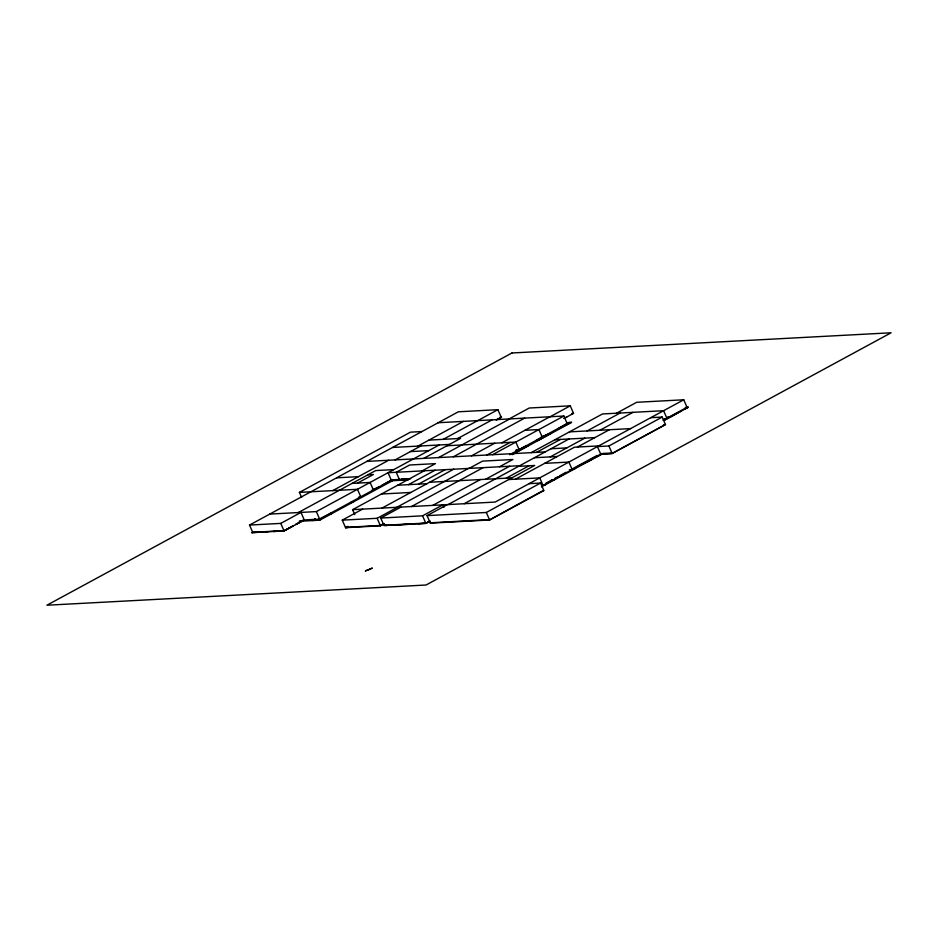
<?xml version="1.0" encoding="UTF-8"?>
<svg xmlns="http://www.w3.org/2000/svg" width="938" height="938" viewBox="0 0 938 938"><rect width="100%" height="100%" fill="white"/><g stroke="black" fill="none" stroke-linecap="round" stroke-linejoin="round"><path stroke-width="1.41" d="M372.116 568.205L365.445 570.961M393.737 479.81L410.656 478.661M365.48 570.961L365.492 570.914A3.447 0.621 -23.6 0 1 365.75 570.714L366.524 570.374M384.474 525.327L386.726 525.468M582.768 463.794L585.5 462.973M320.01 520.027L317.056 520.32L331.255 513.156L330.34 513.895L331.184 513.942M314.746 519.218L312.272 520.59M664.081 419.122L664.737 418.747M545.025 484.934L545.74 484.524L543.946 484.923A35.034 6.261 -23.6 0 0 543.419 484.993A33.885 6.062 -23.6 0 0 542.973 485.052L542.856 485.063M346.685 527.121L345.77 527.637L347.834 527.543M393.737 479.822L391.099 481.464M302.095 521.129L295.904 524.506M429.839 521.012L426.122 523.052L384.92 525.257M382.258 485.169L391.111 480.35M595.255 457.697L601.891 454.062L612.233 453.476L665.488 424.597L662.193 417.07L650.738 417.691M684.775 409.167L688.328 407.233L685.479 407.385M301.602 497.41L299.41 492.391L410.457 432.16L421.924 431.55M252.814 532.573L249.531 525.057L458.342 411.794L497.89 409.683L501.185 417.211L496.143 419.943M332.697 490.621L388.707 460.241M417.879 446.113L463.501 421.373M395.097 459.901L420.799 445.96M298.307 512.558L375.704 470.571L393.761 469.61M249.531 525.057L280.755 523.392L300.981 512.418L304.264 519.945L284.038 530.908L273.333 531.529M357.495 483.129L373.347 474.522L367.884 474.816M443.228 439.336L497.89 409.683M269.757 514.083L316.352 511.597L439.183 444.975M292.961 525.89L284.308 530.615L252.416 532.315M293.172 525.995L284.038 530.908L251.536 532.643L267.682 531.834M457.615 438.574L492.145 419.849M423.706 458.377L460.499 438.421L428.983 440.098M496.437 419.966L501.56 417.187L499.86 417.281M302.974 520.015L319.647 519.124L392.635 479.529M509.1 418.946L529.243 408.018L570.257 405.826L573.54 413.353L564.395 418.313M438.527 457.592L509.85 418.899M401.898 478.849L404.829 478.837M422.065 470.899L435.455 463.63L409.613 465.014L396.223 472.271L399.506 479.799M354.787 514.681L352.594 509.662L424.293 470.782M453.335 456.794L524.659 418.114M384.24 523.744L380.429 525.808L345.547 527.672L342.264 520.144L362.572 509.135M408.464 484.653L435.115 470.208M418.559 484.114L445.21 469.668M471.486 455.833L494.772 443.205M345.547 527.672L347.963 526.359M501.83 442.83L549.879 416.765M550.114 416.753L570.257 405.826M381.977 508.103L453.675 469.211M486.951 455L510.237 442.373M492.556 454.707L563.879 416.026L567.162 423.542L509.627 454.754M396.762 507.317L468.461 468.425M342.264 520.144L377.146 518.292L397.442 507.282M469.129 468.39L482.531 461.121L512.887 459.503L499.497 466.772M563.82 418.524L566.833 416.894M571.547 414.326L572.579 413.775M429.897 521.188L425.852 523.357L384.029 525.585L380.746 518.057L400.972 507.095M411.465 506.532L483.164 467.64M384.052 523.744L380.969 525.421L346.638 527.297M512.054 454.555L528.024 445.89L525.128 446.371L519.382 449.478M512.277 454.555L571.09 422.663L566.704 422.886M432.735 505.394L480.385 479.553M531.154 452.655L602.489 413.963L663.6 410.703L666.895 418.231M485.591 479.271L509.639 466.233M536.536 452.362L560.361 439.441M380.746 518.057L422.569 515.83L442.795 504.855L443.885 507.364M529.114 483.656L540.569 483.047L543.864 490.562L489.601 519.992L430.331 523.158L427.048 515.63L447.344 504.621M448.083 504.574L569.026 438.972M616.547 413.212L636.691 402.285L683.743 399.787L687.026 407.303L663.084 420.294M587.106 430.929L620.124 413.025M506.215 478.169L529.079 465.764M418.172 523.803L425.852 523.357L429.71 521.258M550.254 456.888L584.82 438.14M464.169 503.718L534.695 465.471L518.597 466.327M599.945 430.249L632.962 412.333M430.378 523.146L431.41 522.595M515.478 479.177L574.443 447.203L598.702 445.902M577.48 447.039L609.36 429.745M683.743 399.787L495.147 502.065L352.594 509.662M427.048 515.63L486.306 512.476L540.569 483.047M608.903 445.984L612.186 453.511L600.719 454.121L597.436 446.594L608.903 445.984L662.193 417.07M546.045 483.14L552.294 479.752M554.78 478.439L557.664 476.867M559.798 475.683L566.048 472.295M597.096 455.458L572.016 469.059L575.369 468.472M601.985 453.429L543.02 485.415L539.737 477.888L508.759 479.541M680.73 411.36L663.94 420.447L688.328 407.233M541.437 486.881L602.513 453.769M603.204 453.382L612.784 453.077L664.514 425.02L663.87 425.055M295.599 524.459L301.755 521.153L299.539 521.27M379.351 486.763L372.714 489.695M686.405 408.171L687.366 407.655L685.361 407.76M587.774 461.742L592.734 459.057M672.863 415.511C671.42 417.445 663.752 417.281 670.424 416.941M557.887 429.053L569.085 422.346L571.617 422.241L557.805 429.065M315.309 518.784L314.711 519.23M372.14 568.123L369.877 569.073M370.487 568.991L367.051 570.339M551.966 479.963L554.03 480.045M351.363 502.17L351.973 502.018L350.742 502.604L353.098 502.065M582.779 463.794L582.017 463.841M360.684 496.565L361.282 496.53M541.378 436.85L551.614 432.91L551.052 433.403C548.589 434.458 534.496 443.088 536.313 440.274L541.672 437.389L540.804 437.436M571.852 413.447L573.54 413.353M438.198 422.721L563.879 416.026M524.917 430.308L538.916 429.557L542.211 437.085M663.541 424.691L665.488 424.597M569.472 431.867L630.582 428.607M392.576 447.461L449.408 444.436M554.991 439.723L594.88 437.6M446.98 445.749L515.83 442.079L519.124 449.607M410.398 451.6L428.783 450.627M515.759 450.217L518.233 450.076L516.51 450.181M551.028 448.739L566.822 447.895M366.875 461.402L545.201 451.905M534.461 457.721L557.278 456.513M544.638 463.36L568.897 462.071L572.18 469.598L569.331 469.75M519.769 465.694L388.051 472.717L391.334 480.233L409.554 479.259M336.601 477.829L358.422 476.668M408.358 479.869L392.471 480.713L319.659 520.203L299.222 521.294M352.031 483.422L370.088 482.449L373.383 489.976M429.639 482.249L511.831 477.876M397.653 485.227L427.036 483.668M299.41 492.391L357.472 489.296L360.755 496.823M381.449 494.021L410.832 492.45M542.445 490.949L490.14 519.593L431.339 522.736M391.498 525.21L411.817 524.143M358.492 497.222L360.157 497.14M371.565 490.375L372.714 490.328M542.996 490.726L543.594 490.703M486.306 512.476L489.601 519.992M422.569 515.83L425.852 523.357M377.146 518.292L380.429 525.808M316.352 511.597L319.647 519.124M280.755 523.392L284.038 530.908M511.937 352.993L46.9 605.221L426.063 585.007L891.1 332.779L511.937 352.993"/></g></svg>
